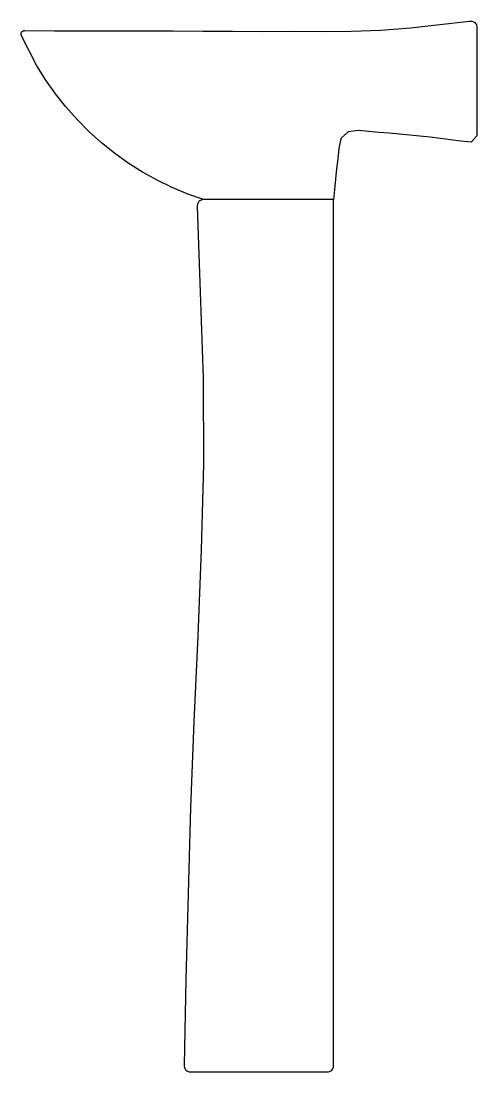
# Model space of a CAD drawing. Header units: millimetres. Extents: x -2937.737 to -2937.387, y 2970.093 to 2970.901.
import ezdxf

# ---------------------------------------------------------------- set-up
doc = ezdxf.new("R2010")
doc.units = ezdxf.units.MM
doc.header["$LTSCALE"] = 10
doc.layers.add('banheiro_louças', color=2, linetype='Continuous')

msp = doc.modelspace()

# ---------------------------------------------------------------- linework, layer by layer
at = {"layer": 'banheiro_louças'}
for points in [[(-2937.39231, 2970.90062, -0.460662), (-2937.38653, 2970.89568), (-2937.38653, 2970.81259), (-2937.39104, 2970.80764), (-2937.3989, 2970.8084), (-2937.40674, 2970.80946), (-2937.41459, 2970.81048), (-2937.42244, 2970.81145), (-2937.4303, 2970.81233), (-2937.43817, 2970.81313), (-2937.44605, 2970.81382), (-2937.45393, 2970.81447), (-2937.46182, 2970.81513), (-2937.46969, 2970.81585), (-2937.47757, 2970.81653), (-2937.4854, 2970.81568), (-2937.49103, 2970.81054), (-2937.49274, 2970.80284), (-2937.49343, 2970.79496), (-2937.49436, 2970.78711), (-2937.4952, 2970.77924), (-2937.49594, 2970.77137), (-2937.49664, 2970.76349), (-2937.59644, 2970.76349), (-2937.60862, 2970.7678), (-2937.62054, 2970.77278), (-2937.63216, 2970.77843), (-2937.64344, 2970.78471), (-2937.65436, 2970.79162), (-2937.66487, 2970.79913), (-2937.67495, 2970.80721), (-2937.68456, 2970.81585), (-2937.69367, 2970.825), (-2937.70225, 2970.83466), (-2937.71028, 2970.84477), (-2937.71774, 2970.85532), (-2937.72459, 2970.86628), (-2937.7364, 2970.88924, -0.545901), (-2937.73367, 2970.89349), (-2937.71089, 2970.89324), (-2937.68811, 2970.89318), (-2937.66532, 2970.89322), (-2937.64254, 2970.8932), (-2937.61976, 2970.89307), (-2937.59697, 2970.89291), (-2937.57419, 2970.89278), (-2937.55141, 2970.89276), (-2937.52862, 2970.89277), (-2937.50584, 2970.89268), (-2937.48306, 2970.89282), (-2937.46029, 2970.89361), (-2937.43758, 2970.89546), (-2937.41495, 2970.89812)], [(-2937.49664, 2970.09849), (-2937.49664, 2970.76349), (-2937.59644, 2970.76349, 0.425518), (-2937.60144, 2970.75829), (-2937.59909, 2970.69233), (-2937.59676, 2970.62637), (-2937.59651, 2970.56038), (-2937.59821, 2970.4944), (-2937.60099, 2970.42846), (-2937.60398, 2970.36252), (-2937.60647, 2970.29657), (-2937.60844, 2970.2306), (-2937.61005, 2970.16461), (-2937.61149, 2970.09863, 0.422525), (-2937.60649, 2970.09349), (-2937.50164, 2970.09349, 0.414214)]]:
    msp.add_lwpolyline(points, format="xyb", close=True, dxfattribs=at)

doc.saveas('drawing.dxf')
